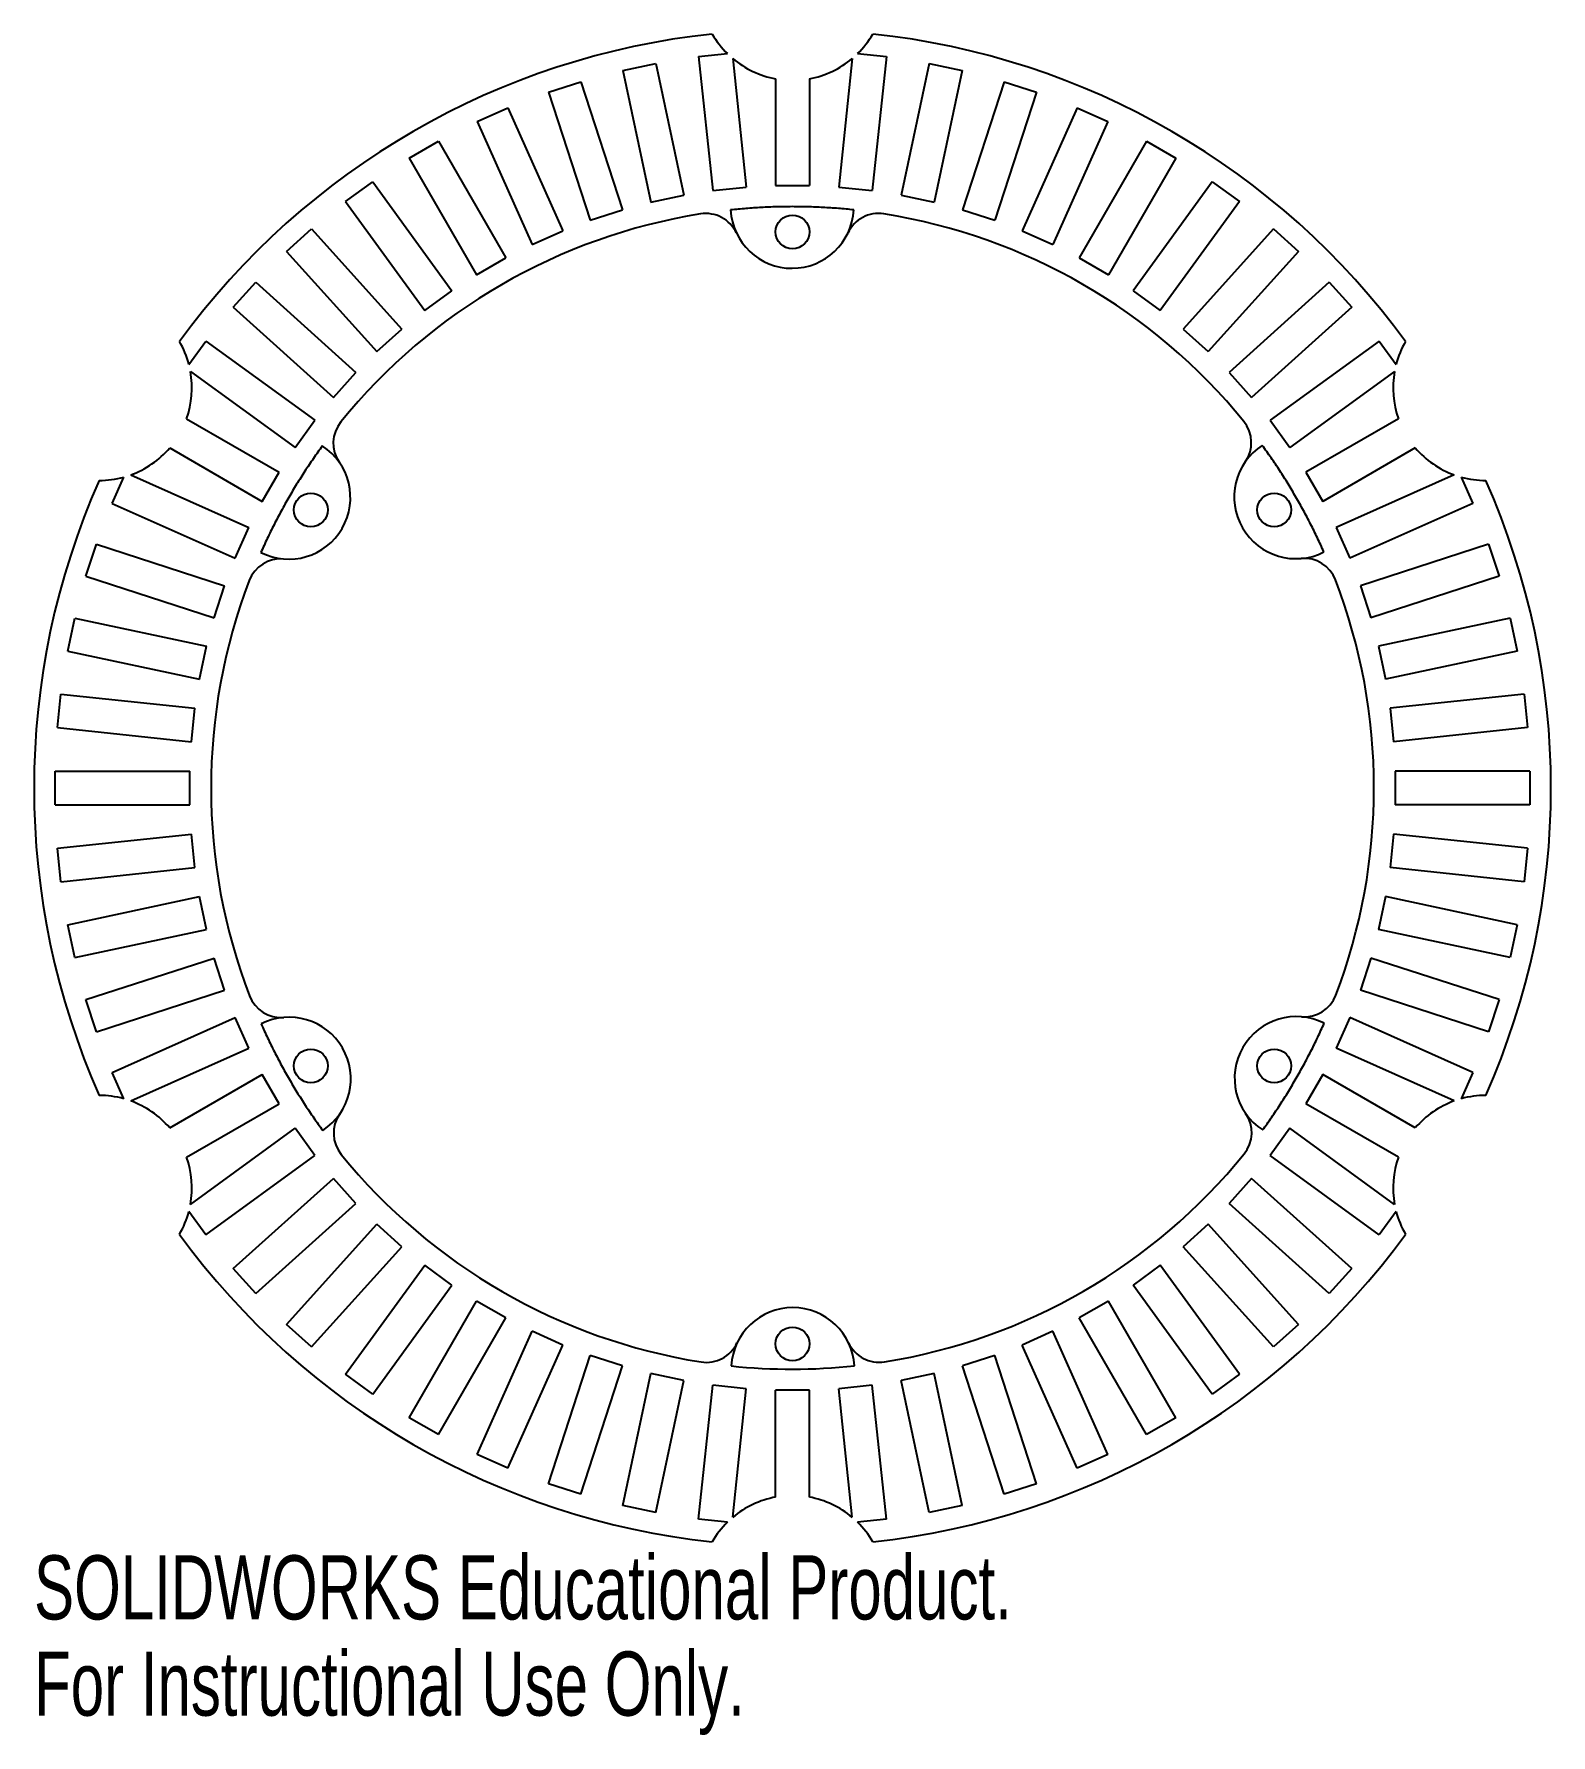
# Model space of a CAD drawing. Header units: inches. Extents: x -2.25 to 2.25, y -2.81 to 2.24.
import ezdxf

# ---------------------------------------------------------------- set-up
doc = ezdxf.new("R2010")
doc.units = ezdxf.units.IN
doc.header["$MEASUREMENT"] = 0
doc.styles.add('SLDTEXTSTYLE0', font='TXT', dxfattribs={"width": 0.7})

msp = doc.modelspace()

# ---------------------------------------------------------------- linework, layer by layer
at = {"color": 7, "linetype": 'Continuous', "lineweight": 25}
for p, q in [((-0.2784, 2.1703), (-0.1931, 2.1792)), ((0.1931, 2.1792), (0.2784, 2.1703)), ((-0.5037, 2.1293), (-0.4059, 2.1501)), ((-0.5037, 2.1293), (-0.4205, 1.738)), ((-0.4059, 2.1501), (-0.3227, 1.7588)), ((-0.2784, 2.1703), (-0.2366, 1.7725)), ((-0.1772, 2.1647), (-0.1371, 1.7829)), ((0.1772, 2.1647), (0.1371, 1.7829)), ((0.2784, 2.1703), (0.2366, 1.7725)), ((0.4059, 2.1501), (0.3227, 1.7588)), ((0.4059, 2.1501), (0.5037, 2.1293)), ((0.5037, 2.1293), (0.4205, 1.738)), ((-0.7235, 2.065), (-0.6284, 2.0959)), ((-0.6284, 2.0959), (-0.5048, 1.7155)), ((-0.05, 2.1046), (-0.05, 1.7875)), ((0.05, 2.1046), (0.05, 1.7875)), ((0.6284, 2.0959), (0.5048, 1.7155)), ((0.6284, 2.0959), (0.7235, 2.065)), ((-0.7235, 2.065), (-0.5999, 1.6846)), ((0.7235, 2.065), (0.5999, 1.6846)), ((-0.9354, 1.978), (-0.8441, 2.0187)), ((-0.9354, 1.978), (-0.7727, 1.6126)), ((-0.8441, 2.0187), (-0.6814, 1.6533)), ((0.8441, 2.0187), (0.6814, 1.6533)), ((0.9354, 1.978), (0.7727, 1.6126)), ((0.8441, 2.0187), (0.9354, 1.978)), ((-1.1371, 1.8694), (-1.0504, 1.9194)), ((-1.0504, 1.9194), (-0.8504, 1.573)), ((1.0504, 1.9194), (0.8504, 1.573)), ((1.0504, 1.9194), (1.1371, 1.8694)), ((-1.1371, 1.8694), (-0.9371, 1.523)), ((1.1371, 1.8694), (0.9371, 1.523)), ((-1.3262, 1.7403), (-1.2453, 1.7991)), ((-1.2453, 1.7991), (-1.0102, 1.4755)), ((-0.2366, 1.7725), (-0.1371, 1.7829)), ((-0.05, 1.7875), (0.05, 1.7875)), ((0.1371, 1.7829), (0.2366, 1.7725)), ((1.2453, 1.7991), (1.0102, 1.4755)), ((1.2453, 1.7991), (1.3262, 1.7403)), ((-1.3262, 1.7403), (-1.0911, 1.4167)), ((-0.4205, 1.738), (-0.3227, 1.7588)), ((0.3227, 1.7588), (0.4205, 1.738)), ((1.3262, 1.7403), (1.0911, 1.4167)), ((-0.5999, 1.6846), (-0.5048, 1.7155)), ((0.5048, 1.7155), (0.5999, 1.6846)), ((-1.5009, 1.5922), (-1.4266, 1.6591)), ((-1.4266, 1.6591), (-1.1589, 1.3618)), ((-0.7727, 1.6126), (-0.6814, 1.6533)), ((0.6814, 1.6533), (0.7727, 1.6126)), ((1.4266, 1.6591), (1.1589, 1.3618)), ((1.4266, 1.6591), (1.5009, 1.5922)), ((-1.5009, 1.5922), (-1.2332, 1.2949)), ((-0.9371, 1.523), (-0.8504, 1.573)), ((0.8504, 1.573), (0.9371, 1.523)), ((1.5009, 1.5922), (1.2332, 1.2949)), ((-1.6591, 1.4266), (-1.5922, 1.5009)), ((-1.5922, 1.5009), (-1.2949, 1.2332)), ((-1.0911, 1.4167), (-1.0102, 1.4755)), ((1.0102, 1.4755), (1.0911, 1.4167)), ((1.5922, 1.5009), (1.2949, 1.2332)), ((1.5922, 1.5009), (1.6591, 1.4266)), ((-1.6591, 1.4266), (-1.3618, 1.1589)), ((1.6591, 1.4266), (1.3618, 1.1589)), ((-1.7907, 1.2569), (-1.7403, 1.3262)), ((-1.7403, 1.3262), (-1.4167, 1.0911)), ((-1.2332, 1.2949), (-1.1589, 1.3618)), ((1.1589, 1.3618), (1.2332, 1.2949)), ((1.7403, 1.3262), (1.4167, 1.0911)), ((1.7403, 1.3262), (1.7907, 1.2569)), ((-1.7861, 1.2359), (-1.4755, 1.0102)), ((-1.3618, 1.1589), (-1.2949, 1.2332)), ((1.2949, 1.2332), (1.3618, 1.1589)), ((1.7861, 1.2359), (1.4755, 1.0102)), ((-1.7976, 1.0956), (-1.523, 0.9371)), ((-1.4755, 1.0102), (-1.4167, 1.0911)), ((1.4167, 1.0911), (1.4755, 1.0102)), ((1.7976, 1.0956), (1.523, 0.9371)), ((-1.8476, 1.009), (-1.573, 0.8504)), ((1.8476, 1.009), (1.573, 0.8504)), ((-2.0187, 0.8441), (-1.9839, 0.9224)), ((-1.9633, 0.9289), (-1.6126, 0.7727)), ((-1.573, 0.8504), (-1.523, 0.9371)), ((1.523, 0.9371), (1.573, 0.8504)), ((1.9633, 0.9289), (1.6126, 0.7727)), ((1.9839, 0.9224), (2.0187, 0.8441)), ((-2.0187, 0.8441), (-1.6533, 0.6814)), ((2.0187, 0.8441), (1.6533, 0.6814)), ((-1.6533, 0.6814), (-1.6126, 0.7727)), ((1.6126, 0.7727), (1.6533, 0.6814)), ((-2.0959, 0.6284), (-2.065, 0.7235)), ((-2.065, 0.7235), (-1.6846, 0.5999)), ((2.065, 0.7235), (1.6846, 0.5999)), ((2.065, 0.7235), (2.0959, 0.6284)), ((-2.0959, 0.6284), (-1.7155, 0.5048)), ((2.0959, 0.6284), (1.7155, 0.5048)), ((-1.7155, 0.5048), (-1.6846, 0.5999)), ((1.6846, 0.5999), (1.7155, 0.5048)), ((-2.1501, 0.4059), (-2.1293, 0.5037)), ((-2.1293, 0.5037), (-1.738, 0.4205)), ((2.1293, 0.5037), (1.738, 0.4205)), ((2.1293, 0.5037), (2.1501, 0.4059)), ((-2.1501, 0.4059), (-1.7588, 0.3227)), ((-1.7588, 0.3227), (-1.738, 0.4205)), ((1.738, 0.4205), (1.7588, 0.3227)), ((2.1501, 0.4059), (1.7588, 0.3227)), ((-2.1807, 0.1789), (-2.1703, 0.2784)), ((-2.1703, 0.2784), (-1.7725, 0.2366)), ((2.1703, 0.2784), (1.7725, 0.2366)), ((2.1703, 0.2784), (2.1807, 0.1789)), ((-1.7829, 0.1371), (-1.7725, 0.2366)), ((1.7725, 0.2366), (1.7829, 0.1371)), ((-2.1807, 0.1789), (-1.7829, 0.1371)), ((2.1807, 0.1789), (1.7829, 0.1371)), ((-2.1875, 0.05), (-1.7875, 0.05)), ((-2.1875, -0.05), (-2.1875, 0.05)), ((-1.7875, -0.05), (-1.7875, 0.05)), ((1.7875, 0.05), (1.7875, -0.05)), ((2.1875, 0.05), (1.7875, 0.05)), ((2.1875, 0.05), (2.1875, -0.05)), ((-2.1875, -0.05), (-1.7875, -0.05)), ((2.1875, -0.05), (1.7875, -0.05)), ((-2.1807, -0.1789), (-1.7829, -0.1371)), ((-1.7725, -0.2366), (-1.7829, -0.1371)), ((1.7829, -0.1371), (1.7725, -0.2366)), ((2.1807, -0.1789), (1.7829, -0.1371)), ((-2.1703, -0.2784), (-2.1807, -0.1789)), ((2.1807, -0.1789), (2.1703, -0.2784)), ((-2.1703, -0.2784), (-1.7725, -0.2366)), ((2.1703, -0.2784), (1.7725, -0.2366)), ((-2.1501, -0.4059), (-1.7588, -0.3227)), ((-1.738, -0.4205), (-1.7588, -0.3227)), ((1.7588, -0.3227), (1.738, -0.4205)), ((2.1501, -0.4059), (1.7588, -0.3227)), ((-2.1293, -0.5037), (-2.1501, -0.4059)), ((-2.1293, -0.5037), (-1.738, -0.4205)), ((2.1293, -0.5037), (1.738, -0.4205)), ((2.1501, -0.4059), (2.1293, -0.5037)), ((-2.0959, -0.6284), (-1.7155, -0.5048)), ((-1.6846, -0.5999), (-1.7155, -0.5048)), ((1.7155, -0.5048), (1.6846, -0.5999)), ((2.0959, -0.6284), (1.7155, -0.5048)), ((-2.065, -0.7235), (-1.6846, -0.5999)), ((2.065, -0.7235), (1.6846, -0.5999)), ((-2.065, -0.7235), (-2.0959, -0.6284)), ((2.0959, -0.6284), (2.065, -0.7235)), ((-2.0187, -0.8441), (-1.6533, -0.6814)), ((-1.6126, -0.7727), (-1.6533, -0.6814)), ((1.6533, -0.6814), (1.6126, -0.7727)), ((2.0187, -0.8441), (1.6533, -0.6814)), ((-1.9633, -0.9289), (-1.6126, -0.7727)), ((1.9633, -0.9289), (1.6126, -0.7727)), ((-1.9839, -0.9224), (-2.0187, -0.8441)), ((-1.8476, -1.009), (-1.573, -0.8504)), ((-1.523, -0.9371), (-1.573, -0.8504)), ((1.573, -0.8504), (1.523, -0.9371)), ((1.8476, -1.009), (1.573, -0.8504)), ((2.0187, -0.8441), (1.9839, -0.9224)), ((-1.7976, -1.0956), (-1.523, -0.9371)), ((1.7976, -1.0956), (1.523, -0.9371)), ((-1.7861, -1.2359), (-1.4755, -1.0102)), ((-1.4167, -1.0911), (-1.4755, -1.0102)), ((1.4755, -1.0102), (1.4167, -1.0911)), ((1.7861, -1.2359), (1.4755, -1.0102)), ((-1.7403, -1.3262), (-1.4167, -1.0911)), ((1.7403, -1.3262), (1.4167, -1.0911)), ((-1.6591, -1.4266), (-1.3618, -1.1589)), ((-1.2949, -1.2332), (-1.3618, -1.1589)), ((1.3618, -1.1589), (1.2949, -1.2332)), ((1.6591, -1.4266), (1.3618, -1.1589)), ((-1.7403, -1.3262), (-1.7907, -1.2569)), ((-1.5922, -1.5009), (-1.2949, -1.2332)), ((1.5922, -1.5009), (1.2949, -1.2332)), ((1.7907, -1.2569), (1.7403, -1.3262)), ((-1.5009, -1.5922), (-1.2332, -1.2949)), ((-1.1589, -1.3618), (-1.2332, -1.2949)), ((1.2332, -1.2949), (1.1589, -1.3618)), ((1.5009, -1.5922), (1.2332, -1.2949)), ((-1.4266, -1.6591), (-1.1589, -1.3618)), ((1.4266, -1.6591), (1.1589, -1.3618)), ((-1.5922, -1.5009), (-1.6591, -1.4266)), ((-1.3262, -1.7403), (-1.0911, -1.4167)), ((-1.0102, -1.4755), (-1.0911, -1.4167)), ((1.0911, -1.4167), (1.0102, -1.4755)), ((1.3262, -1.7403), (1.0911, -1.4167)), ((1.6591, -1.4266), (1.5922, -1.5009)), ((-1.2453, -1.7991), (-1.0102, -1.4755)), ((1.2453, -1.7991), (1.0102, -1.4755)), ((-1.1371, -1.8694), (-0.9371, -1.523)), ((-0.8504, -1.573), (-0.9371, -1.523)), ((0.9371, -1.523), (0.8504, -1.573)), ((1.1371, -1.8694), (0.9371, -1.523)), ((-1.4266, -1.6591), (-1.5009, -1.5922)), ((-1.0504, -1.9194), (-0.8504, -1.573)), ((-0.9354, -1.978), (-0.7727, -1.6126)), ((-0.6814, -1.6533), (-0.7727, -1.6126)), ((0.7727, -1.6126), (0.6814, -1.6533)), ((0.9354, -1.978), (0.7727, -1.6126)), ((1.0504, -1.9194), (0.8504, -1.573)), ((1.5009, -1.5922), (1.4266, -1.6591)), ((-0.8441, -2.0187), (-0.6814, -1.6533)), ((0.8441, -2.0187), (0.6814, -1.6533)), ((-0.7235, -2.065), (-0.5999, -1.6846)), ((-0.6284, -2.0959), (-0.5048, -1.7155)), ((-0.5048, -1.7155), (-0.5999, -1.6846)), ((0.5999, -1.6846), (0.5048, -1.7155)), ((0.6284, -2.0959), (0.5048, -1.7155)), ((0.7235, -2.065), (0.5999, -1.6846)), ((-1.2453, -1.7991), (-1.3262, -1.7403)), ((-0.5037, -2.1293), (-0.4205, -1.738)), ((-0.3227, -1.7588), (-0.4205, -1.738)), ((-0.4059, -2.1501), (-0.3227, -1.7588)), ((0.4205, -1.738), (0.3227, -1.7588)), ((0.4059, -2.1501), (0.3227, -1.7588)), ((0.5037, -2.1293), (0.4205, -1.738)), ((1.3262, -1.7403), (1.2453, -1.7991)), ((-0.2784, -2.1703), (-0.2366, -1.7725)), ((-0.1371, -1.7829), (-0.2366, -1.7725)), ((-0.1772, -2.1647), (-0.1371, -1.7829)), ((0.05, -1.7875), (-0.05, -1.7875)), ((-0.05, -2.1046), (-0.05, -1.7875)), ((0.05, -2.1046), (0.05, -1.7875)), ((0.2366, -1.7725), (0.1371, -1.7829)), ((0.1772, -2.1647), (0.1371, -1.7829)), ((0.2784, -2.1703), (0.2366, -1.7725)), ((-1.0504, -1.9194), (-1.1371, -1.8694)), ((1.1371, -1.8694), (1.0504, -1.9194)), ((-0.8441, -2.0187), (-0.9354, -1.978)), ((0.9354, -1.978), (0.8441, -2.0187)), ((-0.6284, -2.0959), (-0.7235, -2.065)), ((0.7235, -2.065), (0.6284, -2.0959)), ((-0.4059, -2.1501), (-0.5037, -2.1293)), ((-0.1931, -2.1792), (-0.2784, -2.1703)), ((0.2784, -2.1703), (0.1931, -2.1792)), ((0.5037, -2.1293), (0.4059, -2.1501))]:
    msp.add_line(p, q, dxfattribs=at)
for centre in [(0, 1.65), (-1.4289, 0.825), (1.4289, 0.825), (-1.4289, -0.825), (1.4289, -0.825), (0, -1.65)]:
    msp.add_circle(centre, 0.05, dxfattribs=at)
for centre, radius, start, end in [((0, 0), 2.25, 96.0741, 143.9259), ((0, 2.375), 0.275, 210.0317, 225.3834), ((0, 2.375), 0.275, 314.6166, 329.9683), ((0, 0), 2.25, 36.0741, 83.9259), ((0, 2.375), 0.275, 229.8689, 259.5243), ((0, 2.375), 0.275, 280.4757, 310.1311), ((0, 0), 1.725, 99.0993, 140.9647), ((-0.257, 1.6046), 0.1, 25.1951, 99.0993), ((-0.001, 1.725), 0.1829, 183.0716, 356.9924), ((0.2552, 1.6048), 0.1, 80.9647, 154.8689), ((0, 0), 1.725, 39.0993, 80.9647), ((-2.0568, 1.1875), 0.275, 14.6166, 29.9683), ((2.0568, 1.1875), 0.275, 150.0317, 165.3834), ((-2.0568, 1.1875), 0.275, 340.4757, 10.1311), ((2.0568, 1.1875), 0.275, 169.8689, 199.5243), ((-1.2622, 1.0234), 0.1, 140.9647, 214.8689), ((1.2611, 1.0248), 0.1, 325.1951, 39.0993), ((-1.4944, 0.8617), 0.1829, 243.0716, 56.9924), ((1.4934, 0.8633), 0.1829, 123.0716, 296.9924), ((-2.0568, 1.1875), 0.275, 289.8689, 319.5243), ((2.0568, 1.1875), 0.275, 220.4757, 250.1311), ((0, 0), 2.25, 156.0741, 203.9259), ((-2.0568, 1.1875), 0.275, 270.0317, 285.3834), ((2.0568, 1.1875), 0.275, 254.6166, 269.9683), ((0, 0), 2.25, 336.0741, 23.9259), ((-1.5181, 0.5797), 0.1, 85.1951, 159.0993), ((1.5174, 0.5814), 0.1, 20.9647, 94.8689), ((0, 0), 1.725, 159.0993, 200.9647), ((0, 0), 1.725, 339.0993, 20.9647), ((-1.5174, -0.5814), 0.1, 200.9647, 274.8689), ((1.5181, -0.5797), 0.1, 265.1951, 339.0993), ((-1.4934, -0.8633), 0.1829, 303.0716, 116.9924), ((1.4944, -0.8617), 0.1829, 63.0716, 236.9924), ((-2.0568, -1.1875), 0.275, 74.6166, 89.9683), ((-2.0568, -1.1875), 0.275, 40.4757, 70.1311), ((2.0568, -1.1875), 0.275, 109.8689, 139.5243), ((2.0568, -1.1875), 0.275, 90.0317, 105.3834), ((-1.2611, -1.0248), 0.1, 145.1951, 219.0993), ((1.2622, -1.0234), 0.1, 320.9647, 34.8689), ((-2.0568, -1.1875), 0.275, 349.8689, 19.5243), ((0, 0), 1.725, 219.0993, 260.9647), ((0, 0), 1.725, 279.0993, 320.9647), ((2.0568, -1.1875), 0.275, 160.4757, 190.1311), ((-2.0568, -1.1875), 0.275, 330.0317, 345.3834), ((2.0568, -1.1875), 0.275, 194.6166, 209.9683), ((0, 0), 2.25, 216.0741, 263.9259), ((0, 0), 2.25, 276.0741, 323.9259), ((0.001, -1.725), 0.1829, 3.0716, 176.9924), ((-0.2552, -1.6048), 0.1, 260.9647, 334.8689), ((0.257, -1.6046), 0.1, 205.1951, 279.0993), ((0, 0), 1.725, 263.9527, 276.1113), ((0, -2.375), 0.275, 100.4757, 130.1311), ((0, -2.375), 0.275, 49.8689, 79.5243), ((0, -2.375), 0.275, 134.6166, 149.9683), ((0, -2.375), 0.275, 30.0317, 45.3834)]:
    msp.add_arc(centre, radius, start, end, dxfattribs=at)
for points in [[(0.1817, 1.7154), (0.1741, 1.7162), (0.159, 1.7177), (0.1362, 1.7197), (0.1134, 1.7213), (0.0829, 1.7231), (0.0448, 1.7246), (-0.001, 1.7252), (-0.0467, 1.7246), (-0.0924, 1.7227), (-0.1381, 1.7197), (-0.1685, 1.7167), (-0.1836, 1.7152)], [(-1.3947, 1.0151), (-1.3992, 1.0089), (-1.4081, 0.9965), (-1.4212, 0.9778), (-1.434, 0.9588), (-1.4508, 0.9334), (-1.4712, 0.9011), (-1.4945, 0.8618), (-1.5169, 0.8218), (-1.5381, 0.7813), (-1.5584, 0.7403), (-1.5709, 0.7125), (-1.5772, 0.6986)], [(1.5764, 0.7003), (1.5733, 0.7073), (1.5671, 0.7212), (1.5574, 0.7419), (1.5474, 0.7625), (1.5337, 0.7898), (1.516, 0.8235), (1.4936, 0.8634), (1.4702, 0.9027), (1.4457, 0.9414), (1.4203, 0.9795), (1.4025, 1.0042), (1.3936, 1.0166)], [(-1.5764, -0.7003), (-1.5733, -0.7073), (-1.5671, -0.7212), (-1.5574, -0.7419), (-1.5474, -0.7625), (-1.5337, -0.7898), (-1.516, -0.8235), (-1.4936, -0.8634), (-1.4702, -0.9027), (-1.4457, -0.9414), (-1.4203, -0.9795), (-1.4025, -1.0042), (-1.3936, -1.0166)], [(1.3947, -1.0151), (1.3992, -1.0089), (1.4081, -0.9965), (1.4212, -0.9778), (1.434, -0.9588), (1.4508, -0.9334), (1.4712, -0.9011), (1.4945, -0.8618), (1.5169, -0.8218), (1.5381, -0.7813), (1.5584, -0.7403), (1.5709, -0.7125), (1.5772, -0.6986)]]:
    msp.add_open_spline(points, degree=3, knots=[0, 0, 0, 0, 0.062495, 0.124987, 0.187486, 0.250004, 0.374974, 0.500003, 0.624972, 0.750001, 0.874986, 1, 1, 1, 1], dxfattribs=at)

# ---------------------------------------------------------------- texts
at = {"color": 7, "linetype": 'Continuous', "char_height": 0.1903, "attachment_point": 1, "style": 'SLDTEXTSTYLE0'}
for s, insert in [('SOLIDWORKS Educational Product.', (-2.25, -2.2775)), ('For Instructional Use Only.', (-2.25, -2.563))]:
    msp.add_mtext(s, dxfattribs=dict(at, insert=insert))

doc.saveas('drawing.dxf')
